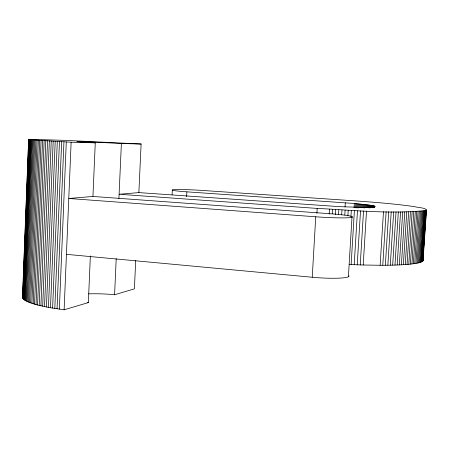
<?xml version="1.0" encoding="UTF-8"?>
<svg xmlns="http://www.w3.org/2000/svg" width="449" height="449" viewBox="0 0 449 449"><rect width="100%" height="100%" fill="white"/><g stroke="black" fill="none" stroke-linecap="round" stroke-linejoin="round"><path stroke-width="0.67" d="M90.367 255.964L88.346 302.581L64.123 309.799L48.441 307.413L36.032 304.652L27.479 301.683L24.448 299.96L22.792 298.254L22.478 297.418L28.635 139.274L65.756 140.385L141.109 144.022L138.859 192.604L119.103 194.26L317.19 208.42C353.256 210.115 389.726 214.263 425.725 210.502C428.565 207.971 416.262 207.438 415.072 206.753C395.142 203.801 375.027 202.319 354.946 200.86L202.218 190.432A22.523 1.156 2.9 0 0 173.55 189.691A22.523 1.156 2.9 0 0 186.885 191.841L354.323 203.481L370.06 205.204L374.236 206.018L375.353 206.63L372.17 207.27L364.386 207.466L339.337 206.647L138.859 192.604M22.596 297.833L23.247 281.08M23.269 280.075L28.758 139.246M22.792 298.254L28.966 139.229M23.079 298.675L29.292 139.448L28.635 139.274M23.449 299.101L29.679 139.499L29.292 139.448M23.904 299.528L30.156 139.549L29.679 139.499M24.448 299.96L30.723 139.611L30.156 139.549M25.077 300.387L31.374 139.667L30.723 139.611M25.795 300.819L32.109 139.734L31.374 139.667M26.592 301.251L32.934 139.802L32.109 139.734M27.479 301.683L33.843 139.875L32.934 139.802M28.45 302.115L34.837 139.953L33.843 139.875M29.511 302.542L35.92 140.037L34.837 139.953M30.65 302.968L37.087 140.122L35.92 140.037M31.873 303.395L38.339 140.211L37.087 140.122M33.175 303.816L39.669 140.301L38.339 140.211M34.567 304.237L41.084 140.397L39.669 140.301M36.032 304.652L42.582 140.498L41.084 140.397M37.581 305.062L44.159 140.604L42.582 140.498M39.203 305.466L45.809 140.711L44.159 140.604M40.904 305.87L47.543 140.818L45.809 140.711M42.683 306.263L49.351 140.93L47.543 140.818M44.53 306.656L51.231 141.048L49.351 140.93M46.449 307.037L53.184 141.166L51.231 141.048M48.441 307.413L55.205 141.289L53.184 141.166M50.496 307.778L57.292 141.413L55.205 141.289M52.617 308.137L59.448 141.542L57.292 141.413M54.8 308.491L61.665 141.671L59.448 141.542M57.051 308.833L63.943 141.8L61.665 141.671M59.352 309.165L66.284 141.935L63.943 141.8M64.123 309.799L71.122 142.21L95.267 142.833L92.943 196.454L68.77 198.48L315.742 216.788A29.87 1.998 3.3 0 0 351.82 217.383A29.87 1.998 3.3 0 0 329.28 213.668L92.943 196.454M88.605 293.859A31.2 4.816 2.1 0 1 114.579 294.757L116.207 258.585M118.912 198.464L121.387 143.512L141.109 144.022M135.721 260.341L134.403 288.847L114.579 294.757M172.09 194.799L172.326 189.905M186.644 196.69L186.885 191.841M66.435 254.347L312.24 277.252L315.742 216.788M316.904 213.297L317.19 208.42M329.19 214.139L329.476 209.245M332.344 213.634L332.591 209.436M335.425 214.527L335.712 209.627M338.552 214.712L338.843 209.806M341.683 214.824L341.97 209.986M345.056 206.967L345.303 202.791M344.804 214.992L345.096 210.154M347.88 215.851L348.211 210.317M350.938 216.699L351.314 210.469M348.402 276.769L351.988 217.344M354.07 207.674L354.323 203.481M349.294 264.472L351.14 264.562L354.401 210.62M355.137 207.769L355.389 203.577M356.186 207.865L356.439 203.666M357.219 207.96L357.471 203.762M351.14 264.562L354.199 264.691L357.471 210.761M358.229 207.999L358.482 203.857M359.262 207.404L359.475 203.953M360.233 207.505L360.446 204.048M354.199 264.691L357.23 264.803L360.513 210.895M361.181 207.606L361.389 204.143M362.102 207.702L362.315 204.239M363.005 207.803L363.213 204.334M357.23 264.803L360.233 264.91L363.527 211.019M363.875 207.904L364.088 204.435M364.723 208.005L364.936 204.531M365.587 207.41L365.755 204.626M366.378 207.511L366.547 204.727M360.233 264.91L363.207 265L366.507 211.137M367.142 207.606L367.31 204.823M367.877 207.707L368.045 204.918M368.578 207.808L368.747 205.013M369.246 207.904L369.42 205.109M369.886 208.005L370.06 205.204M370.532 207.399L370.661 205.3M371.11 207.466L371.233 205.395M371.643 207.561L371.772 205.485M372.148 207.657L372.272 205.575M372.614 207.747L372.737 205.67M373.085 207.146L373.17 205.76M373.478 207.236L373.562 205.844M373.832 207.32L373.916 205.934M374.146 207.41L374.236 206.018M374.427 207.494L374.511 206.102M363.207 265L380.135 265.269L383.474 211.675M380.135 265.269L382.773 265.269L386.118 211.732M382.773 265.269L385.349 265.258L388.699 211.782M385.349 265.258L387.857 265.23L391.214 211.827M387.857 265.23L390.299 265.191L393.661 211.861M390.299 265.191L392.673 265.14L396.035 211.883M392.673 265.14L394.968 265.073L398.336 211.9M394.968 265.073L397.191 264.994L400.559 211.906M397.191 264.994L399.329 264.904L402.702 211.906M399.329 264.904L401.395 264.803L404.768 211.894M401.395 264.803L403.37 264.686L406.743 211.877M403.37 264.686L405.262 264.562L408.635 211.849M405.262 264.562L407.063 264.422L410.437 211.816M407.063 264.422L408.781 264.276L412.154 211.771M408.781 264.276L410.403 264.113L413.776 211.715M410.403 264.113L411.935 263.945L415.303 211.659M411.935 263.945L413.372 263.759L416.739 211.591M413.372 263.759L414.719 263.569L418.081 211.513M414.719 263.569L415.965 263.367L419.321 211.428M415.965 263.367L417.115 263.153L420.472 211.339M417.115 263.153L418.165 262.934L421.516 211.238M418.165 262.934L419.119 262.704L422.47 211.131M419.119 262.704L419.978 262.469L423.317 211.019M419.978 262.469L420.735 262.222L424.069 210.901M420.735 262.222L421.392 261.963L424.72 210.772M421.392 261.963L421.948 261.705L425.27 210.643M421.948 261.705L422.408 261.436L425.725 210.502M422.408 261.436L422.773 261.155L426.079 210.357M422.773 261.155L426.337 210.205M423.031 260.875L426.511 209.717M423.199 260.588L423.239 259.993M22.641 296.188L22.478 297.418M66.284 141.935L71.122 142.21M348.98 275.86A29.757 3.609 3.7 0 1 312.24 277.252M88.346 302.581A31.2 4.816 2.1 0 1 87.403 302.474M95.267 142.833A31.52 0.342 2.8 0 1 79.961 141.626A31.52 0.342 2.8 0 1 121.387 143.512"/></g></svg>
